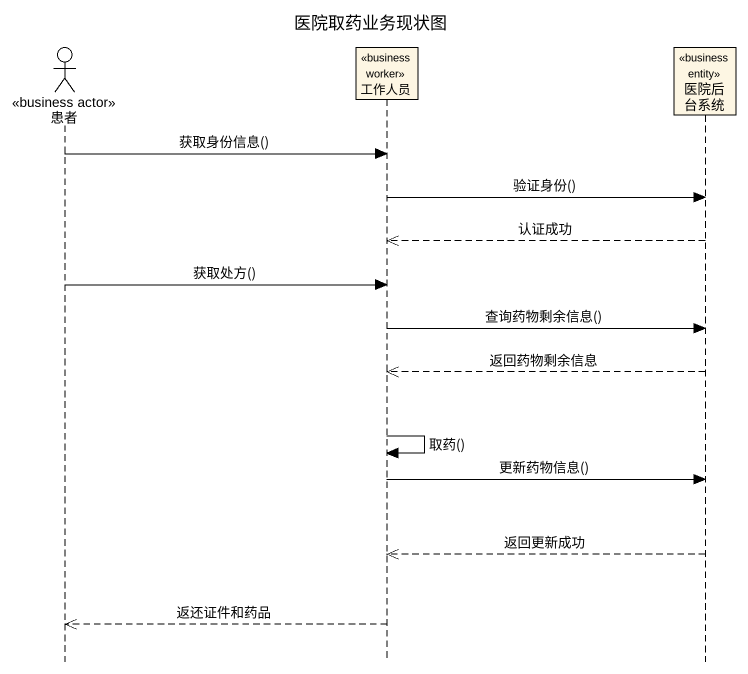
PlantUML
@startuml
title 医院取药业务现状图
hide footbox
actor 患者 <<business actor>>
participant 工作人员 <<business worker>>
participant 医院后台系统 <<business entity>>

患者 -> 工作人员 : 获取身份信息()
工作人员 -> 医院后台系统 : 验证身份()
医院后台系统 -->> 工作人员 : 认证成功
患者 -> 工作人员 : 获取处方()
工作人员 -> 医院后台系统 : 查询药物剩余信息()
医院后台系统 -->> 工作人员 : 返回药物剩余信息
工作人员 -> 工作人员 : 取药()
工作人员 -> 医院后台系统 : 更新药物信息()
医院后台系统 -->> 工作人员 : 返回更新成功
工作人员 -->> 患者 : 返还证件和药品
@enduml
